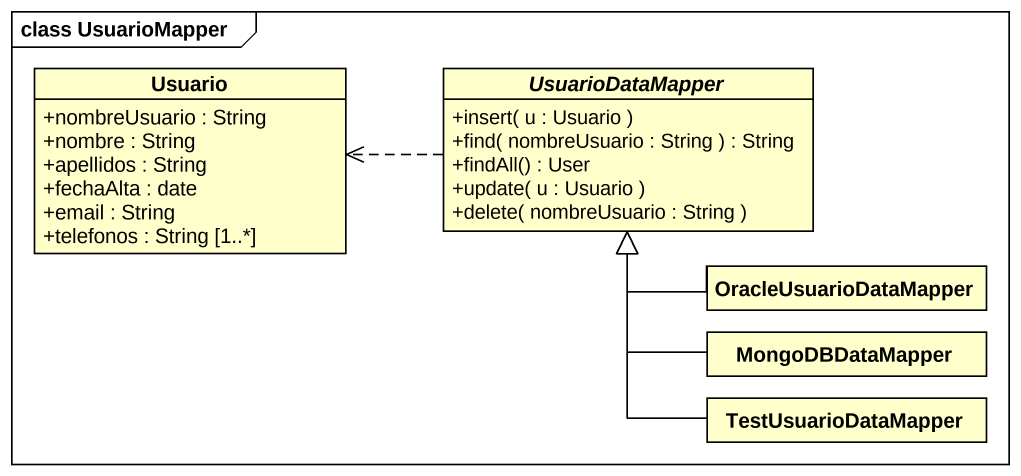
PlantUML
@startuml
mainframe class UsuarioMapper
hide circle
hide empty members
skinparam classAttributeIconSize 0
class Usuario {
  +nombreUsuario : String
  +nombre : String
  +apellidos : String
  +fechaAlta : date
  +email : String
  +telefonos : String [1..*]
}
abstract class UsuarioDataMapper {
  +insert( u : Usuario )
  +find( nombreUsuario : String ) : String
  +findAll() : User
  +update( u : Usuario )
  +delete( nombreUsuario : String )
}
class OracleUsuarioDataMapper
class MongoDBDataMapper
class TestUsuarioDataMapper
UsuarioDataMapper .left.> Usuario
OracleUsuarioDataMapper -up-|> UsuarioDataMapper
MongoDBDataMapper -up-|> UsuarioDataMapper
TestUsuarioDataMapper -up-|> UsuarioDataMapper
@enduml
